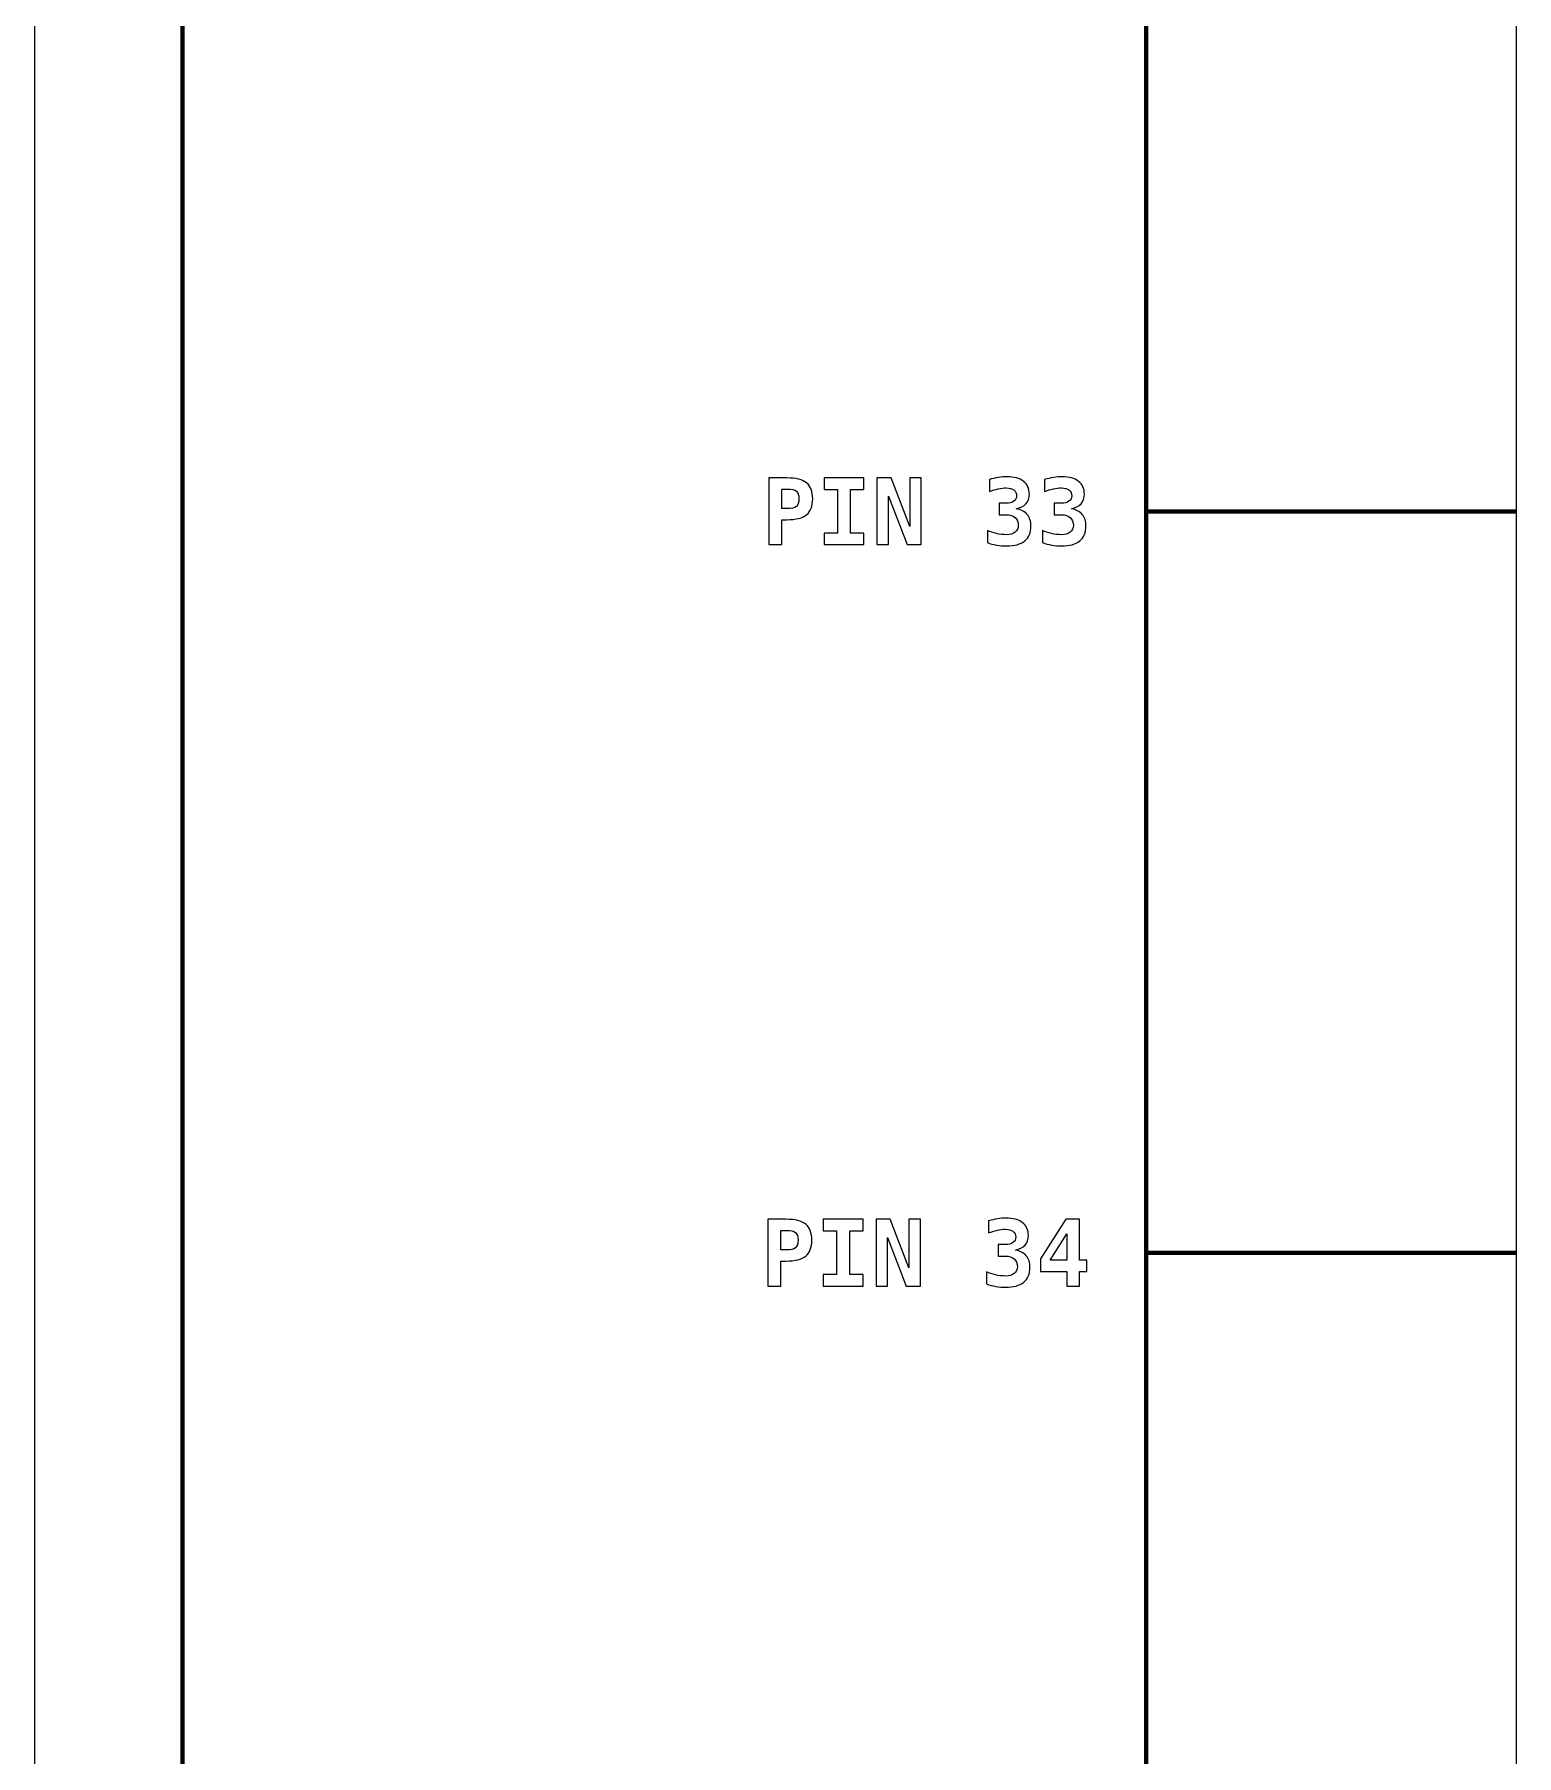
# Model space of a CAD drawing. Header units: centimetres. Extents: x -11.5 to -9.5, y -32.9 to 5.2.
# Drawn here: x -11.5 to -9.5, y -30.528 to -28.207 of the extents above; entities that cross this region are included whole.
import ezdxf

# ---------------------------------------------------------------- set-up
doc = ezdxf.new("R2010")
doc.units = ezdxf.units.CM
doc.header["$MEASUREMENT"] = 0
doc.layers.add('Layer 1', color=7, linetype='Continuous')

msp = doc.modelspace()

# ---------------------------------------------------------------- linework, layer by layer
at = {"layer": 'Layer 1', "color": 7}
msp.add_lwpolyline([(-11.5, -32.85), (-9.5, -32.85), (-9.5, 5.15), (-11.5, 5.15), (-11.5, -32.85)], close=True, dxfattribs=at)
at = {"layer": 'Layer 1', "color": 7, "lineweight": 100}
msp.add_lwpolyline([(-11.3, -32.35), (-10, -32.35), (-10, 3.65), (-11.3, 3.65), (-11.3, -32.35)], close=True, dxfattribs=at)
at = {"layer": 'Layer 1', "color": 250}
for points, knots in [([(-10.50921, -28.80492), (-10.50921, -28.80492), (-10.48478, -28.80492), (-10.48478, -28.80492), (-10.48478, -28.80492), (-10.47237, -28.80492), (-10.46344, -28.80712), (-10.45799, -28.81155), (-10.45799, -28.81155), (-10.45253, -28.81597), (-10.44982, -28.82315), (-10.44982, -28.83307), (-10.44982, -28.83307), (-10.44982, -28.84299), (-10.45253, -28.85017), (-10.45799, -28.8546), (-10.45799, -28.8546), (-10.46344, -28.85902), (-10.47237, -28.86122), (-10.48478, -28.86122), (-10.48478, -28.86122), (-10.48478, -28.86122), (-10.49143, -28.86122), (-10.49143, -28.86122), (-10.49143, -28.86122), (-10.49143, -28.86122), (-10.49143, -28.89493), (-10.49143, -28.89493), (-10.49143, -28.89493), (-10.49143, -28.89493), (-10.50921, -28.89493), (-10.50921, -28.89493), (-10.50921, -28.89493), (-10.50921, -28.89493), (-10.50921, -28.80492), (-10.50921, -28.80492)], [0, 0, 0, 0, 0.1111111, 0.1111111, 0.1111111, 0.1111111, 0.2222222, 0.2222222, 0.2222222, 0.2222222, 0.3333333, 0.3333333, 0.3333333, 0.3333333, 0.4444444, 0.4444444, 0.4444444, 0.4444444, 0.5555556, 0.5555556, 0.5555556, 0.5555556, 0.6666667, 0.6666667, 0.6666667, 0.6666667, 0.7777778, 0.7777778, 0.7777778, 0.7777778, 0.8888889, 0.8888889, 0.8888889, 0.8888889, 1, 1, 1, 1]), ([(-10.43428, -28.8206), (-10.43428, -28.8206), (-10.43428, -28.80492), (-10.43428, -28.80492), (-10.43428, -28.80492), (-10.43428, -28.80492), (-10.38069, -28.80492), (-10.38069, -28.80492), (-10.38069, -28.80492), (-10.38069, -28.80492), (-10.38069, -28.8206), (-10.38069, -28.8206), (-10.38069, -28.8206), (-10.38069, -28.8206), (-10.3986, -28.8206), (-10.3986, -28.8206), (-10.3986, -28.8206), (-10.3986, -28.8206), (-10.3986, -28.87925), (-10.3986, -28.87925), (-10.3986, -28.87925), (-10.3986, -28.87925), (-10.38069, -28.87925), (-10.38069, -28.87925), (-10.38069, -28.87925), (-10.38069, -28.87925), (-10.38069, -28.89493), (-10.38069, -28.89493), (-10.38069, -28.89493), (-10.38069, -28.89493), (-10.43428, -28.89493), (-10.43428, -28.89493), (-10.43428, -28.89493), (-10.43428, -28.89493), (-10.43428, -28.87925), (-10.43428, -28.87925), (-10.43428, -28.87925), (-10.43428, -28.87925), (-10.41638, -28.87925), (-10.41638, -28.87925), (-10.41638, -28.87925), (-10.41638, -28.87925), (-10.41638, -28.8206), (-10.41638, -28.8206), (-10.41638, -28.8206), (-10.41638, -28.8206), (-10.43428, -28.8206), (-10.43428, -28.8206)], [0, 0, 0, 0, 0.0833333, 0.0833333, 0.0833333, 0.0833333, 0.1666667, 0.1666667, 0.1666667, 0.1666667, 0.25, 0.25, 0.25, 0.25, 0.3333333, 0.3333333, 0.3333333, 0.3333333, 0.4166667, 0.4166667, 0.4166667, 0.4166667, 0.5, 0.5, 0.5, 0.5, 0.5833333, 0.5833333, 0.5833333, 0.5833333, 0.6666667, 0.6666667, 0.6666667, 0.6666667, 0.75, 0.75, 0.75, 0.75, 0.8333333, 0.8333333, 0.8333333, 0.8333333, 0.9166667, 0.9166667, 0.9166667, 0.9166667, 1, 1, 1, 1]), ([(-10.36314, -28.80492), (-10.36314, -28.80492), (-10.34402, -28.80492), (-10.34402, -28.80492), (-10.34402, -28.80492), (-10.34402, -28.80492), (-10.31896, -28.87034), (-10.31896, -28.87034), (-10.31896, -28.87034), (-10.31896, -28.87034), (-10.31896, -28.80492), (-10.31896, -28.80492), (-10.31896, -28.80492), (-10.31896, -28.80492), (-10.30328, -28.80492), (-10.30328, -28.80492), (-10.30328, -28.80492), (-10.30328, -28.80492), (-10.30328, -28.89493), (-10.30328, -28.89493), (-10.30328, -28.89493), (-10.30328, -28.89493), (-10.32227, -28.89493), (-10.32227, -28.89493), (-10.32227, -28.89493), (-10.32227, -28.89493), (-10.34746, -28.82951), (-10.34746, -28.82951), (-10.34746, -28.82951), (-10.34746, -28.82951), (-10.34746, -28.89493), (-10.34746, -28.89493), (-10.34746, -28.89493), (-10.34746, -28.89493), (-10.36314, -28.89493), (-10.36314, -28.89493), (-10.36314, -28.89493), (-10.36314, -28.89493), (-10.36314, -28.80492), (-10.36314, -28.80492)], [0, 0, 0, 0, 0.1, 0.1, 0.1, 0.1, 0.2, 0.2, 0.2, 0.2, 0.3, 0.3, 0.3, 0.3, 0.4, 0.4, 0.4, 0.4, 0.5, 0.5, 0.5, 0.5, 0.6, 0.6, 0.6, 0.6, 0.7, 0.7, 0.7, 0.7, 0.8, 0.8, 0.8, 0.8, 0.9, 0.9, 0.9, 0.9, 1, 1, 1, 1]), ([(-10.18857, -28.85466), (-10.18857, -28.85466), (-10.1981, -28.85466), (-10.1981, -28.85466), (-10.1981, -28.85466), (-10.1981, -28.85466), (-10.1981, -28.83898), (-10.1981, -28.83898), (-10.1981, -28.83898), (-10.1981, -28.83898), (-10.18857, -28.83898), (-10.18857, -28.83898), (-10.18857, -28.83898), (-10.18417, -28.83898), (-10.18073, -28.83811), (-10.1783, -28.83636), (-10.1783, -28.83636), (-10.17587, -28.83461), (-10.17466, -28.83215), (-10.17466, -28.82898), (-10.17466, -28.82898), (-10.17466, -28.82564), (-10.17587, -28.82303), (-10.1783, -28.82116), (-10.1783, -28.82116), (-10.18073, -28.81928), (-10.18417, -28.81836), (-10.18857, -28.81836), (-10.18857, -28.81836), (-10.19194, -28.81836), (-10.19557, -28.81879), (-10.19941, -28.81963), (-10.19941, -28.81963), (-10.20328, -28.82048), (-10.20728, -28.82171), (-10.21141, -28.82332), (-10.21141, -28.82332), (-10.21141, -28.82332), (-10.21141, -28.80716), (-10.21141, -28.80716), (-10.21141, -28.80716), (-10.20728, -28.80591), (-10.2032, -28.80496), (-10.19919, -28.80428), (-10.19919, -28.80428), (-10.19516, -28.80362), (-10.19131, -28.80329), (-10.1876, -28.80329), (-10.1876, -28.80329), (-10.17812, -28.80329), (-10.17073, -28.80537), (-10.16544, -28.80951), (-10.16544, -28.80951), (-10.16013, -28.81365), (-10.15748, -28.81935), (-10.15748, -28.82663), (-10.15748, -28.82663), (-10.15748, -28.83196), (-10.159, -28.83634), (-10.16207, -28.83974), (-10.16207, -28.83974), (-10.16511, -28.84313), (-10.16947, -28.84536), (-10.17513, -28.84639), (-10.17513, -28.84639), (-10.16871, -28.84752), (-10.16379, -28.85009), (-10.16042, -28.85408), (-10.16042, -28.85408), (-10.15704, -28.85807), (-10.15536, -28.86334), (-10.15536, -28.86985), (-10.15536, -28.86985), (-10.15536, -28.87857), (-10.15816, -28.88522), (-10.16373, -28.88981), (-10.16373, -28.88981), (-10.16933, -28.89439), (-10.17744, -28.89668), (-10.1881, -28.89668), (-10.1881, -28.89668), (-10.19262, -28.89668), (-10.19709, -28.89629), (-10.20149, -28.89553), (-10.20149, -28.89553), (-10.2059, -28.89477), (-10.21012, -28.89365), (-10.21413, -28.89221), (-10.21413, -28.89221), (-10.21413, -28.89221), (-10.21413, -28.87569), (-10.21413, -28.87569), (-10.21413, -28.87569), (-10.21034, -28.87758), (-10.20627, -28.87902), (-10.20188, -28.88001), (-10.20188, -28.88001), (-10.19752, -28.881), (-10.19291, -28.88149), (-10.1881, -28.88149), (-10.1881, -28.88149), (-10.18326, -28.88149), (-10.17945, -28.88038), (-10.17663, -28.87814), (-10.17663, -28.87814), (-10.17382, -28.87592), (-10.17242, -28.87291), (-10.17242, -28.86912), (-10.17242, -28.86912), (-10.17242, -28.86452), (-10.17382, -28.86093), (-10.17663, -28.85842), (-10.17663, -28.85842), (-10.17945, -28.85591), (-10.18343, -28.85466), (-10.18857, -28.85466)], [0, 0, 0, 0, 0.0344828, 0.0344828, 0.0344828, 0.0344828, 0.0689655, 0.0689655, 0.0689655, 0.0689655, 0.1034483, 0.1034483, 0.1034483, 0.1034483, 0.137931, 0.137931, 0.137931, 0.137931, 0.1724138, 0.1724138, 0.1724138, 0.1724138, 0.2068966, 0.2068966, 0.2068966, 0.2068966, 0.2413793, 0.2413793, 0.2413793, 0.2413793, 0.2758621, 0.2758621, 0.2758621, 0.2758621, 0.3103448, 0.3103448, 0.3103448, 0.3103448, 0.3448276, 0.3448276, 0.3448276, 0.3448276, 0.3793103, 0.3793103, 0.3793103, 0.3793103, 0.4137931, 0.4137931, 0.4137931, 0.4137931, 0.4482759, 0.4482759, 0.4482759, 0.4482759, 0.4827586, 0.4827586, 0.4827586, 0.4827586, 0.5172414, 0.5172414, 0.5172414, 0.5172414, 0.5517241, 0.5517241, 0.5517241, 0.5517241, 0.5862069, 0.5862069, 0.5862069, 0.5862069, 0.6206897, 0.6206897, 0.6206897, 0.6206897, 0.6551724, 0.6551724, 0.6551724, 0.6551724, 0.6896552, 0.6896552, 0.6896552, 0.6896552, 0.7241379, 0.7241379, 0.7241379, 0.7241379, 0.7586207, 0.7586207, 0.7586207, 0.7586207, 0.7931034, 0.7931034, 0.7931034, 0.7931034, 0.8275862, 0.8275862, 0.8275862, 0.8275862, 0.862069, 0.862069, 0.862069, 0.862069, 0.8965517, 0.8965517, 0.8965517, 0.8965517, 0.9310345, 0.9310345, 0.9310345, 0.9310345, 0.9655172, 0.9655172, 0.9655172, 0.9655172, 1, 1, 1, 1]), ([(-10.11424, -28.85466), (-10.11424, -28.85466), (-10.12377, -28.85466), (-10.12377, -28.85466), (-10.12377, -28.85466), (-10.12377, -28.85466), (-10.12377, -28.83898), (-10.12377, -28.83898), (-10.12377, -28.83898), (-10.12377, -28.83898), (-10.11424, -28.83898), (-10.11424, -28.83898), (-10.11424, -28.83898), (-10.10984, -28.83898), (-10.1064, -28.83811), (-10.10397, -28.83636), (-10.10397, -28.83636), (-10.10154, -28.83461), (-10.10033, -28.83215), (-10.10033, -28.82898), (-10.10033, -28.82898), (-10.10033, -28.82564), (-10.10154, -28.82303), (-10.10397, -28.82116), (-10.10397, -28.82116), (-10.1064, -28.81928), (-10.10984, -28.81836), (-10.11424, -28.81836), (-10.11424, -28.81836), (-10.11761, -28.81836), (-10.12124, -28.81879), (-10.12508, -28.81963), (-10.12508, -28.81963), (-10.12895, -28.82048), (-10.13295, -28.82171), (-10.13708, -28.82332), (-10.13708, -28.82332), (-10.13708, -28.82332), (-10.13708, -28.80716), (-10.13708, -28.80716), (-10.13708, -28.80716), (-10.13295, -28.80591), (-10.12887, -28.80496), (-10.12486, -28.80428), (-10.12486, -28.80428), (-10.12083, -28.80362), (-10.11698, -28.80329), (-10.11327, -28.80329), (-10.11327, -28.80329), (-10.10379, -28.80329), (-10.0964, -28.80537), (-10.09111, -28.80951), (-10.09111, -28.80951), (-10.0858, -28.81365), (-10.08315, -28.81935), (-10.08315, -28.82663), (-10.08315, -28.82663), (-10.08315, -28.83196), (-10.08467, -28.83634), (-10.08774, -28.83974), (-10.08774, -28.83974), (-10.09078, -28.84313), (-10.09514, -28.84536), (-10.1008, -28.84639), (-10.1008, -28.84639), (-10.09438, -28.84752), (-10.08946, -28.85009), (-10.08609, -28.85408), (-10.08609, -28.85408), (-10.08271, -28.85807), (-10.08103, -28.86334), (-10.08103, -28.86985), (-10.08103, -28.86985), (-10.08103, -28.87857), (-10.08383, -28.88522), (-10.0894, -28.88981), (-10.0894, -28.88981), (-10.095, -28.89439), (-10.10311, -28.89668), (-10.11377, -28.89668), (-10.11377, -28.89668), (-10.11829, -28.89668), (-10.12276, -28.89629), (-10.12716, -28.89553), (-10.12716, -28.89553), (-10.13157, -28.89477), (-10.13579, -28.89365), (-10.1398, -28.89221), (-10.1398, -28.89221), (-10.1398, -28.89221), (-10.1398, -28.87569), (-10.1398, -28.87569), (-10.1398, -28.87569), (-10.13601, -28.87758), (-10.13194, -28.87902), (-10.12755, -28.88001), (-10.12755, -28.88001), (-10.12319, -28.881), (-10.11858, -28.88149), (-10.11377, -28.88149), (-10.11377, -28.88149), (-10.10893, -28.88149), (-10.10512, -28.88038), (-10.1023, -28.87814), (-10.1023, -28.87814), (-10.09949, -28.87592), (-10.09809, -28.87291), (-10.09809, -28.86912), (-10.09809, -28.86912), (-10.09809, -28.86452), (-10.09949, -28.86093), (-10.1023, -28.85842), (-10.1023, -28.85842), (-10.10512, -28.85591), (-10.1091, -28.85466), (-10.11424, -28.85466)], [0, 0, 0, 0, 0.0344828, 0.0344828, 0.0344828, 0.0344828, 0.0689655, 0.0689655, 0.0689655, 0.0689655, 0.1034483, 0.1034483, 0.1034483, 0.1034483, 0.137931, 0.137931, 0.137931, 0.137931, 0.1724138, 0.1724138, 0.1724138, 0.1724138, 0.2068966, 0.2068966, 0.2068966, 0.2068966, 0.2413793, 0.2413793, 0.2413793, 0.2413793, 0.2758621, 0.2758621, 0.2758621, 0.2758621, 0.3103448, 0.3103448, 0.3103448, 0.3103448, 0.3448276, 0.3448276, 0.3448276, 0.3448276, 0.3793103, 0.3793103, 0.3793103, 0.3793103, 0.4137931, 0.4137931, 0.4137931, 0.4137931, 0.4482759, 0.4482759, 0.4482759, 0.4482759, 0.4827586, 0.4827586, 0.4827586, 0.4827586, 0.5172414, 0.5172414, 0.5172414, 0.5172414, 0.5517241, 0.5517241, 0.5517241, 0.5517241, 0.5862069, 0.5862069, 0.5862069, 0.5862069, 0.6206897, 0.6206897, 0.6206897, 0.6206897, 0.6551724, 0.6551724, 0.6551724, 0.6551724, 0.6896552, 0.6896552, 0.6896552, 0.6896552, 0.7241379, 0.7241379, 0.7241379, 0.7241379, 0.7586207, 0.7586207, 0.7586207, 0.7586207, 0.7931034, 0.7931034, 0.7931034, 0.7931034, 0.8275862, 0.8275862, 0.8275862, 0.8275862, 0.862069, 0.862069, 0.862069, 0.862069, 0.8965517, 0.8965517, 0.8965517, 0.8965517, 0.9310345, 0.9310345, 0.9310345, 0.9310345, 0.9655172, 0.9655172, 0.9655172, 0.9655172, 1, 1, 1, 1]), ([(-10.49143, -28.81988), (-10.49143, -28.81988), (-10.49143, -28.84626), (-10.49143, -28.84626), (-10.49143, -28.84626), (-10.49143, -28.84626), (-10.48412, -28.84626), (-10.48412, -28.84626), (-10.48412, -28.84626), (-10.4783, -28.84626), (-10.4742, -28.84527), (-10.47186, -28.84332), (-10.47186, -28.84332), (-10.46949, -28.84134), (-10.46832, -28.83793), (-10.46832, -28.83307), (-10.46832, -28.83307), (-10.46832, -28.82822), (-10.46949, -28.8248), (-10.47186, -28.82282), (-10.47186, -28.82282), (-10.4742, -28.82087), (-10.4783, -28.81988), (-10.48412, -28.81988), (-10.48412, -28.81988), (-10.48412, -28.81988), (-10.49143, -28.81988), (-10.49143, -28.81988)], [0, 0, 0, 0, 0.1428571, 0.1428571, 0.1428571, 0.1428571, 0.2857143, 0.2857143, 0.2857143, 0.2857143, 0.4285714, 0.4285714, 0.4285714, 0.4285714, 0.5714286, 0.5714286, 0.5714286, 0.5714286, 0.7142857, 0.7142857, 0.7142857, 0.7142857, 0.8571429, 0.8571429, 0.8571429, 0.8571429, 1, 1, 1, 1]), ([(-10.51045, -29.80492), (-10.51045, -29.80492), (-10.48602, -29.80492), (-10.48602, -29.80492), (-10.48602, -29.80492), (-10.47361, -29.80492), (-10.46468, -29.80712), (-10.45923, -29.81155), (-10.45923, -29.81155), (-10.45377, -29.81597), (-10.45106, -29.82315), (-10.45106, -29.83307), (-10.45106, -29.83307), (-10.45106, -29.84299), (-10.45377, -29.85017), (-10.45923, -29.8546), (-10.45923, -29.8546), (-10.46468, -29.85902), (-10.47361, -29.86122), (-10.48602, -29.86122), (-10.48602, -29.86122), (-10.48602, -29.86122), (-10.49267, -29.86122), (-10.49267, -29.86122), (-10.49267, -29.86122), (-10.49267, -29.86122), (-10.49267, -29.89493), (-10.49267, -29.89493), (-10.49267, -29.89493), (-10.49267, -29.89493), (-10.51045, -29.89493), (-10.51045, -29.89493), (-10.51045, -29.89493), (-10.51045, -29.89493), (-10.51045, -29.80492), (-10.51045, -29.80492)], [0, 0, 0, 0, 0.1111111, 0.1111111, 0.1111111, 0.1111111, 0.2222222, 0.2222222, 0.2222222, 0.2222222, 0.3333333, 0.3333333, 0.3333333, 0.3333333, 0.4444444, 0.4444444, 0.4444444, 0.4444444, 0.5555556, 0.5555556, 0.5555556, 0.5555556, 0.6666667, 0.6666667, 0.6666667, 0.6666667, 0.7777778, 0.7777778, 0.7777778, 0.7777778, 0.8888889, 0.8888889, 0.8888889, 0.8888889, 1, 1, 1, 1]), ([(-10.43552, -29.8206), (-10.43552, -29.8206), (-10.43552, -29.80492), (-10.43552, -29.80492), (-10.43552, -29.80492), (-10.43552, -29.80492), (-10.38193, -29.80492), (-10.38193, -29.80492), (-10.38193, -29.80492), (-10.38193, -29.80492), (-10.38193, -29.8206), (-10.38193, -29.8206), (-10.38193, -29.8206), (-10.38193, -29.8206), (-10.39984, -29.8206), (-10.39984, -29.8206), (-10.39984, -29.8206), (-10.39984, -29.8206), (-10.39984, -29.87925), (-10.39984, -29.87925), (-10.39984, -29.87925), (-10.39984, -29.87925), (-10.38193, -29.87925), (-10.38193, -29.87925), (-10.38193, -29.87925), (-10.38193, -29.87925), (-10.38193, -29.89493), (-10.38193, -29.89493), (-10.38193, -29.89493), (-10.38193, -29.89493), (-10.43552, -29.89493), (-10.43552, -29.89493), (-10.43552, -29.89493), (-10.43552, -29.89493), (-10.43552, -29.87925), (-10.43552, -29.87925), (-10.43552, -29.87925), (-10.43552, -29.87925), (-10.41762, -29.87925), (-10.41762, -29.87925), (-10.41762, -29.87925), (-10.41762, -29.87925), (-10.41762, -29.8206), (-10.41762, -29.8206), (-10.41762, -29.8206), (-10.41762, -29.8206), (-10.43552, -29.8206), (-10.43552, -29.8206)], [0, 0, 0, 0, 0.0833333, 0.0833333, 0.0833333, 0.0833333, 0.1666667, 0.1666667, 0.1666667, 0.1666667, 0.25, 0.25, 0.25, 0.25, 0.3333333, 0.3333333, 0.3333333, 0.3333333, 0.4166667, 0.4166667, 0.4166667, 0.4166667, 0.5, 0.5, 0.5, 0.5, 0.5833333, 0.5833333, 0.5833333, 0.5833333, 0.6666667, 0.6666667, 0.6666667, 0.6666667, 0.75, 0.75, 0.75, 0.75, 0.8333333, 0.8333333, 0.8333333, 0.8333333, 0.9166667, 0.9166667, 0.9166667, 0.9166667, 1, 1, 1, 1]), ([(-10.36438, -29.80492), (-10.36438, -29.80492), (-10.34526, -29.80492), (-10.34526, -29.80492), (-10.34526, -29.80492), (-10.34526, -29.80492), (-10.3202, -29.87034), (-10.3202, -29.87034), (-10.3202, -29.87034), (-10.3202, -29.87034), (-10.3202, -29.80492), (-10.3202, -29.80492), (-10.3202, -29.80492), (-10.3202, -29.80492), (-10.30452, -29.80492), (-10.30452, -29.80492), (-10.30452, -29.80492), (-10.30452, -29.80492), (-10.30452, -29.89493), (-10.30452, -29.89493), (-10.30452, -29.89493), (-10.30452, -29.89493), (-10.32351, -29.89493), (-10.32351, -29.89493), (-10.32351, -29.89493), (-10.32351, -29.89493), (-10.3487, -29.82951), (-10.3487, -29.82951), (-10.3487, -29.82951), (-10.3487, -29.82951), (-10.3487, -29.89493), (-10.3487, -29.89493), (-10.3487, -29.89493), (-10.3487, -29.89493), (-10.36438, -29.89493), (-10.36438, -29.89493), (-10.36438, -29.89493), (-10.36438, -29.89493), (-10.36438, -29.80492), (-10.36438, -29.80492)], [0, 0, 0, 0, 0.1, 0.1, 0.1, 0.1, 0.2, 0.2, 0.2, 0.2, 0.3, 0.3, 0.3, 0.3, 0.4, 0.4, 0.4, 0.4, 0.5, 0.5, 0.5, 0.5, 0.6, 0.6, 0.6, 0.6, 0.7, 0.7, 0.7, 0.7, 0.8, 0.8, 0.8, 0.8, 0.9, 0.9, 0.9, 0.9, 1, 1, 1, 1]), ([(-10.18981, -29.85466), (-10.18981, -29.85466), (-10.19934, -29.85466), (-10.19934, -29.85466), (-10.19934, -29.85466), (-10.19934, -29.85466), (-10.19934, -29.83898), (-10.19934, -29.83898), (-10.19934, -29.83898), (-10.19934, -29.83898), (-10.18981, -29.83898), (-10.18981, -29.83898), (-10.18981, -29.83898), (-10.18541, -29.83898), (-10.18197, -29.83811), (-10.17954, -29.83636), (-10.17954, -29.83636), (-10.17711, -29.83461), (-10.1759, -29.83215), (-10.1759, -29.82898), (-10.1759, -29.82898), (-10.1759, -29.82564), (-10.17711, -29.82303), (-10.17954, -29.82116), (-10.17954, -29.82116), (-10.18197, -29.81928), (-10.18541, -29.81836), (-10.18981, -29.81836), (-10.18981, -29.81836), (-10.19318, -29.81836), (-10.19681, -29.81879), (-10.20065, -29.81963), (-10.20065, -29.81963), (-10.20452, -29.82048), (-10.20852, -29.82171), (-10.21265, -29.82332), (-10.21265, -29.82332), (-10.21265, -29.82332), (-10.21265, -29.80716), (-10.21265, -29.80716), (-10.21265, -29.80716), (-10.20852, -29.80591), (-10.20444, -29.80496), (-10.20043, -29.80428), (-10.20043, -29.80428), (-10.1964, -29.80362), (-10.19255, -29.80329), (-10.18884, -29.80329), (-10.18884, -29.80329), (-10.17936, -29.80329), (-10.17197, -29.80537), (-10.16668, -29.80951), (-10.16668, -29.80951), (-10.16137, -29.81365), (-10.15872, -29.81935), (-10.15872, -29.82663), (-10.15872, -29.82663), (-10.15872, -29.83196), (-10.16024, -29.83634), (-10.16331, -29.83974), (-10.16331, -29.83974), (-10.16635, -29.84313), (-10.17071, -29.84536), (-10.17637, -29.84639), (-10.17637, -29.84639), (-10.16995, -29.84752), (-10.16503, -29.85009), (-10.16166, -29.85408), (-10.16166, -29.85408), (-10.15828, -29.85807), (-10.1566, -29.86334), (-10.1566, -29.86985), (-10.1566, -29.86985), (-10.1566, -29.87857), (-10.1594, -29.88522), (-10.16497, -29.88981), (-10.16497, -29.88981), (-10.17057, -29.89439), (-10.17868, -29.89668), (-10.18934, -29.89668), (-10.18934, -29.89668), (-10.19386, -29.89668), (-10.19833, -29.89629), (-10.20273, -29.89553), (-10.20273, -29.89553), (-10.20714, -29.89477), (-10.21136, -29.89365), (-10.21537, -29.89221), (-10.21537, -29.89221), (-10.21537, -29.89221), (-10.21537, -29.87569), (-10.21537, -29.87569), (-10.21537, -29.87569), (-10.21158, -29.87758), (-10.20751, -29.87902), (-10.20312, -29.88001), (-10.20312, -29.88001), (-10.19876, -29.881), (-10.19415, -29.88149), (-10.18934, -29.88149), (-10.18934, -29.88149), (-10.1845, -29.88149), (-10.18069, -29.88038), (-10.17787, -29.87814), (-10.17787, -29.87814), (-10.17506, -29.87592), (-10.17366, -29.87291), (-10.17366, -29.86912), (-10.17366, -29.86912), (-10.17366, -29.86452), (-10.17506, -29.86093), (-10.17787, -29.85842), (-10.17787, -29.85842), (-10.18069, -29.85591), (-10.18467, -29.85466), (-10.18981, -29.85466)], [0, 0, 0, 0, 0.0344828, 0.0344828, 0.0344828, 0.0344828, 0.0689655, 0.0689655, 0.0689655, 0.0689655, 0.1034483, 0.1034483, 0.1034483, 0.1034483, 0.137931, 0.137931, 0.137931, 0.137931, 0.1724138, 0.1724138, 0.1724138, 0.1724138, 0.2068966, 0.2068966, 0.2068966, 0.2068966, 0.2413793, 0.2413793, 0.2413793, 0.2413793, 0.2758621, 0.2758621, 0.2758621, 0.2758621, 0.3103448, 0.3103448, 0.3103448, 0.3103448, 0.3448276, 0.3448276, 0.3448276, 0.3448276, 0.3793103, 0.3793103, 0.3793103, 0.3793103, 0.4137931, 0.4137931, 0.4137931, 0.4137931, 0.4482759, 0.4482759, 0.4482759, 0.4482759, 0.4827586, 0.4827586, 0.4827586, 0.4827586, 0.5172414, 0.5172414, 0.5172414, 0.5172414, 0.5517241, 0.5517241, 0.5517241, 0.5517241, 0.5862069, 0.5862069, 0.5862069, 0.5862069, 0.6206897, 0.6206897, 0.6206897, 0.6206897, 0.6551724, 0.6551724, 0.6551724, 0.6551724, 0.6896552, 0.6896552, 0.6896552, 0.6896552, 0.7241379, 0.7241379, 0.7241379, 0.7241379, 0.7586207, 0.7586207, 0.7586207, 0.7586207, 0.7931034, 0.7931034, 0.7931034, 0.7931034, 0.8275862, 0.8275862, 0.8275862, 0.8275862, 0.862069, 0.862069, 0.862069, 0.862069, 0.8965517, 0.8965517, 0.8965517, 0.8965517, 0.9310345, 0.9310345, 0.9310345, 0.9310345, 0.9655172, 0.9655172, 0.9655172, 0.9655172, 1, 1, 1, 1]), ([(-10.10828, -29.80492), (-10.10828, -29.80492), (-10.08965, -29.80492), (-10.08965, -29.80492), (-10.08965, -29.80492), (-10.08965, -29.80492), (-10.08965, -29.86026), (-10.08965, -29.86026), (-10.08965, -29.86026), (-10.08965, -29.86026), (-10.07978, -29.86026), (-10.07978, -29.86026), (-10.07978, -29.86026), (-10.07978, -29.86026), (-10.07978, -29.8755), (-10.07978, -29.8755), (-10.07978, -29.8755), (-10.07978, -29.8755), (-10.08965, -29.8755), (-10.08965, -29.8755), (-10.08965, -29.8755), (-10.08965, -29.8755), (-10.08965, -29.89493), (-10.08965, -29.89493), (-10.08965, -29.89493), (-10.08965, -29.89493), (-10.10671, -29.89493), (-10.10671, -29.89493), (-10.10671, -29.89493), (-10.10671, -29.89493), (-10.10671, -29.8755), (-10.10671, -29.8755), (-10.10671, -29.8755), (-10.10671, -29.8755), (-10.14242, -29.8755), (-10.14242, -29.8755), (-10.14242, -29.8755), (-10.14242, -29.8755), (-10.14242, -29.85826), (-10.14242, -29.85826), (-10.14242, -29.85826), (-10.14242, -29.85826), (-10.10828, -29.80492), (-10.10828, -29.80492)], [0, 0, 0, 0, 0.0909091, 0.0909091, 0.0909091, 0.0909091, 0.1818182, 0.1818182, 0.1818182, 0.1818182, 0.2727273, 0.2727273, 0.2727273, 0.2727273, 0.3636364, 0.3636364, 0.3636364, 0.3636364, 0.4545455, 0.4545455, 0.4545455, 0.4545455, 0.5454545, 0.5454545, 0.5454545, 0.5454545, 0.6363636, 0.6363636, 0.6363636, 0.6363636, 0.7272727, 0.7272727, 0.7272727, 0.7272727, 0.8181818, 0.8181818, 0.8181818, 0.8181818, 0.9090909, 0.9090909, 0.9090909, 0.9090909, 1, 1, 1, 1]), ([(-10.49267, -29.81988), (-10.49267, -29.81988), (-10.49267, -29.84626), (-10.49267, -29.84626), (-10.49267, -29.84626), (-10.49267, -29.84626), (-10.48536, -29.84626), (-10.48536, -29.84626), (-10.48536, -29.84626), (-10.47954, -29.84626), (-10.47544, -29.84527), (-10.4731, -29.84332), (-10.4731, -29.84332), (-10.47073, -29.84134), (-10.46956, -29.83793), (-10.46956, -29.83307), (-10.46956, -29.83307), (-10.46956, -29.82822), (-10.47073, -29.8248), (-10.4731, -29.82282), (-10.4731, -29.82282), (-10.47544, -29.82087), (-10.47954, -29.81988), (-10.48536, -29.81988), (-10.48536, -29.81988), (-10.48536, -29.81988), (-10.49267, -29.81988), (-10.49267, -29.81988)], [0, 0, 0, 0, 0.1428571, 0.1428571, 0.1428571, 0.1428571, 0.2857143, 0.2857143, 0.2857143, 0.2857143, 0.4285714, 0.4285714, 0.4285714, 0.4285714, 0.5714286, 0.5714286, 0.5714286, 0.5714286, 0.7142857, 0.7142857, 0.7142857, 0.7142857, 0.8571429, 0.8571429, 0.8571429, 0.8571429, 1, 1, 1, 1]), ([(-10.10671, -29.8247), (-10.10671, -29.8247), (-10.12945, -29.86026), (-10.12945, -29.86026), (-10.12945, -29.86026), (-10.12945, -29.86026), (-10.10671, -29.86026), (-10.10671, -29.86026), (-10.10671, -29.86026), (-10.10671, -29.86026), (-10.10671, -29.8247), (-10.10671, -29.8247)], [0, 0, 0, 0, 0.3333333, 0.3333333, 0.3333333, 0.3333333, 0.6666667, 0.6666667, 0.6666667, 0.6666667, 1, 1, 1, 1])]:
    msp.add_open_spline(points, degree=3, knots=knots, dxfattribs=at)
at = {"layer": 'Layer 1', "color": 250, "lineweight": 100}
for points in [[(-10, -28.85), (-10, -28.85), (-9.5, -28.85), (-9.5, -28.85)], [(-10, -29.85), (-10, -29.85), (-9.5, -29.85), (-9.5, -29.85)]]:
    msp.add_open_spline(points, degree=3, dxfattribs=at)

doc.saveas('drawing.dxf')
